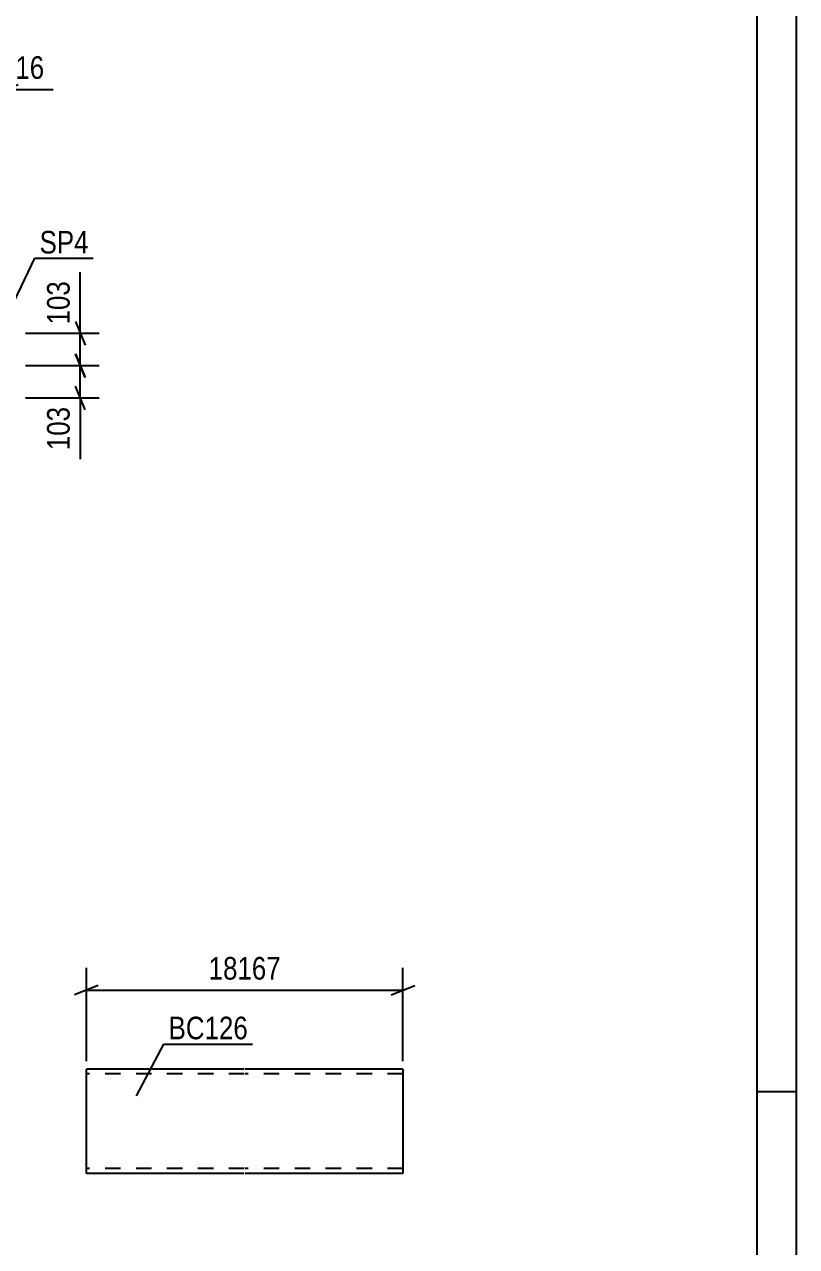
# Model space of a CAD drawing. Header units: millimetres. Extents: x 0 to 841, y 0 to 594.
# Drawn here: x 743.2 to 841, y 129.4 to 284.3 of the extents above; entities that cross this region are included whole.
import ezdxf

# ---------------------------------------------------------------- set-up
doc = ezdxf.new("R2010")
doc.units = ezdxf.units.MM
doc.linetypes.add('DXK_LINE_DOT2', pattern=[3.9198, 1.9599, -1.9599])
doc.styles.add('Arial Narrow', font='ARIALN.TTF', dxfattribs={"height": 0.2})

# ---------------------------------------------------------------- blocks, each defined once
blk = doc.blocks.new('Unknown-248143587-1133')
at = {"color": 5, "linetype": 'Continuous'}
for p, q in [((841, 0), (841, 594)), ((836, 5), (836, 589)), ((841, 149), (836, 149))]:
    blk.add_line(p, q, dxfattribs=at)
blk = doc.blocks.new('Part-248143587-19330 - 19329')
at = {"color": 2, "linetype": 'Continuous'}
for p, q in [((771.04, 151.88), (751.04, 151.88)), ((751.04, 138.77), (751.04, 151.88)), ((791.14, 151.88), (771.14, 151.88)), ((791.14, 151.88), (791.14, 138.68)), ((751.04, 138.68), (751.04, 138.77)), ((771.04, 138.68), (751.04, 138.68)), ((791.14, 138.68), (771.14, 138.68))]:
    blk.add_line(p, q, dxfattribs=at)
at = {"color": 7, "linetype": 'DXK_LINE_DOT2'}
for p, q in [((791.14, 151.79), (791.14, 151.88)), ((771.04, 151.28), (751.04, 151.28)), ((791.14, 151.28), (771.14, 151.28)), ((751.04, 139.28), (751.04, 139.32)), ((771.04, 139.28), (751.04, 139.28)), ((791.14, 139.28), (771.14, 139.28)), ((791.14, 139.28), (791.14, 139.32))]:
    blk.add_line(p, q, dxfattribs=at)
blk = doc.blocks.new('StraightDimension-248143587-18012 - 3433')
at = {"color": 7, "linetype": 'Continuous'}
for p, q in [((749.66, 246.63), (750.86, 243.63)), ((743.3, 245.13), (752.66, 245.13)), ((750.26, 241.03), (750.26, 245.13)), ((750.86, 239.53), (749.66, 242.53)), ((743.3, 241.03), (752.66, 241.03))]:
    blk.add_line(p, q, dxfattribs=at)
at = {"color": 0}
blk.add_wipeout([(749.51, 252.34), (745.31, 252.34), (745.31, 245.65), (749.51, 245.65)], dxfattribs=at)
at = {"color": 7, "linetype": 'Continuous'}
blk.add_line((750.26, 245.13), (750.26, 252.86), dxfattribs=at)
blk.add_line((750.26, 245.13), (750.26, 252.86), dxfattribs=at)
at = {"color": 3, "style": 'Arial Narrow'}
blk.add_text('103', height=2.863, rotation=90.0002, dxfattribs=at).set_placement((748.91, 246.25))
blk = doc.blocks.new('StraightDimension-248143587-3755 - 3433')
at = {"color": 7, "linetype": 'Continuous'}
for p, q in [((740.26, 248.53), (740.26, 278.87)), ((740.9, 248.53), (740.9, 278.87)), ((738.76, 275.42), (741.76, 276.62)), ((742.4, 276.62), (739.4, 275.42)), ((740.26, 276.02), (740.9, 276.02))]:
    blk.add_line(p, q, dxfattribs=at)
at = {"color": 0}
blk.add_wipeout([(746.28, 276.77), (746.28, 280.97), (741.43, 280.97), (741.43, 276.77)], dxfattribs=at)
at = {"color": 7, "linetype": 'Continuous'}
blk.add_line((740.9, 276.02), (746.81, 276.02), dxfattribs=at)
blk.add_line((740.9, 276.02), (746.81, 276.02), dxfattribs=at)
at = {"color": 3, "style": 'Arial Narrow'}
blk.add_text('16', height=2.863, dxfattribs=at).set_placement((742.03, 277.37))
blk = doc.blocks.new('StraightDimension-248143587-18013 - 3433')
at = {"color": 7, "linetype": 'Continuous'}
for p, q in [((749.66, 242.53), (750.86, 239.53)), ((743.3, 241.03), (752.66, 241.03)), ((750.26, 236.93), (750.26, 241.03)), ((750.86, 235.43), (749.66, 238.43)), ((743.3, 236.93), (752.66, 236.93))]:
    blk.add_line(p, q, dxfattribs=at)
at = {"color": 0}
blk.add_wipeout([(749.51, 236.4), (745.31, 236.4), (745.31, 229.72), (749.51, 229.72)], dxfattribs=at)
at = {"color": 7, "linetype": 'Continuous'}
blk.add_line((750.26, 236.93), (750.26, 229.19), dxfattribs=at)
blk.add_line((750.26, 236.93), (750.26, 229.19), dxfattribs=at)
at = {"color": 3, "style": 'Arial Narrow'}
blk.add_text('103', height=2.863, rotation=90.0002, dxfattribs=at).set_placement((748.91, 230.32))
blk = doc.blocks.new('StraightDimension-248143587-19618 - 19329')
at = {"color": 7, "linetype": 'Continuous'}
for p, q in [((751.04, 152.88), (751.04, 164.73)), ((791.14, 152.88), (791.14, 164.73)), ((752.54, 162.48), (749.54, 161.28)), ((751.04, 161.88), (791.14, 161.88)), ((789.64, 161.28), (792.64, 162.48))]:
    blk.add_line(p, q, dxfattribs=at)
at = {"color": 0}
blk.add_wipeout([(776.26, 162.63), (776.26, 166.83), (765.92, 166.83), (765.92, 162.63)], dxfattribs=at)
at = {"color": 3, "style": 'Arial Narrow'}
blk.add_text('18167', height=2.863, dxfattribs=at).set_placement((766.52, 163.23))
blk = doc.blocks.new('Mark-248143587-3586 - 3433')
at = {"color": 0}
blk.add_wipeout([(751.31, 255.24), (751.31, 258.24), (745.1, 258.24), (745.1, 255.24)], dxfattribs=at)
blk.add_wipeout([(751.31, 255.24), (751.31, 258.24), (745.1, 258.24), (745.1, 255.24)], dxfattribs=at)
at = {"color": 30, "linetype": 'Continuous'}
for p, q in [((740.6, 246.49), (744.5, 254.64)), ((744.5, 254.64), (751.91, 254.64))]:
    blk.add_line(p, q, dxfattribs=at)
at = {"color": 3, "style": 'Arial Narrow'}
blk.add_text('SP4', height=2.863, dxfattribs=at).set_placement((745.1, 255.24))
blk = doc.blocks.new('Mark-248143587-19665 - 19329')
at = {"color": 0}
blk.add_wipeout([(771.49, 155.67), (771.49, 158.67), (761.45, 158.67), (761.45, 155.67)], dxfattribs=at)
blk.add_wipeout([(771.49, 155.67), (771.49, 158.67), (761.45, 158.67), (761.45, 155.67)], dxfattribs=at)
at = {"color": 30, "linetype": 'Continuous'}
for p, q in [((757.36, 148.5), (760.85, 155.07)), ((760.85, 155.07), (772.09, 155.07))]:
    blk.add_line(p, q, dxfattribs=at)
at = {"color": 3, "style": 'Arial Narrow'}
blk.add_text('BC126', height=2.863, dxfattribs=at).set_placement((761.45, 155.67))

msp = doc.modelspace()

# ---------------------------------------------------------------- block references
for name in ['Unknown-248143587-1133', 'Part-248143587-19330 - 19329']:
    msp.add_blockref(name, (0, 0))

# ---------------------------------------------------------------- next in the draw order: block references
for name in ['StraightDimension-248143587-18012 - 3433', 'StraightDimension-248143587-19618 - 19329']:
    msp.add_blockref(name, (0, 0))

# ---------------------------------------------------------------- next in the draw order: block references
for name in ['StraightDimension-248143587-3755 - 3433', 'StraightDimension-248143587-18013 - 3433', 'Mark-248143587-19665 - 19329']:
    msp.add_blockref(name, (0, 0))

# ---------------------------------------------------------------- next in the draw order: block references
msp.add_blockref('Mark-248143587-3586 - 3433', (0, 0))

doc.saveas('drawing.dxf')
